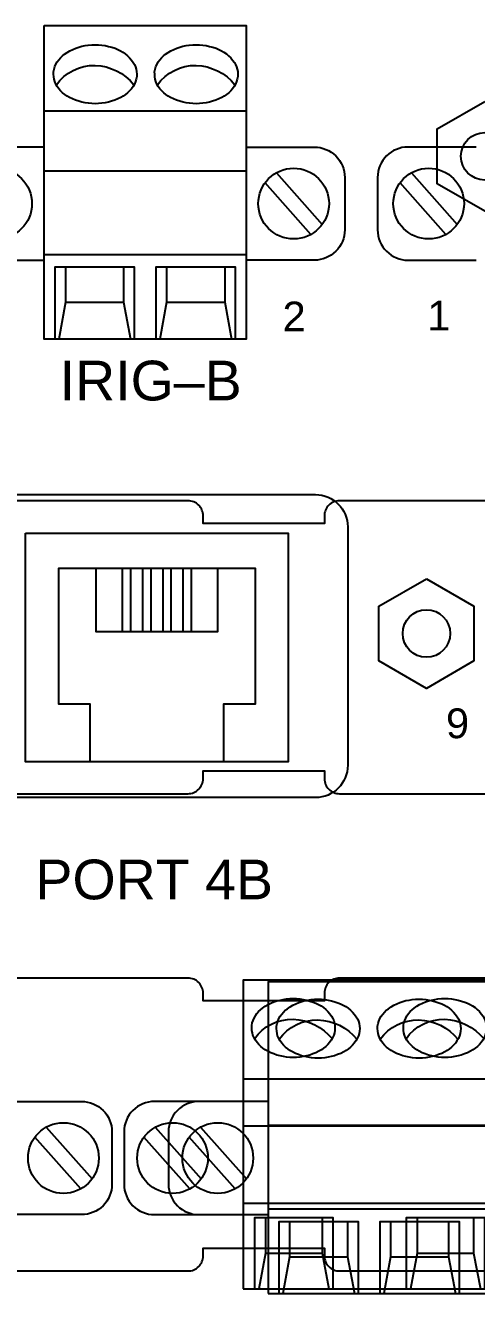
# Model space of a CAD drawing. Extents: x 1 to 23.5, y 0.5 to 17.
# Drawn here: x 20.417 to 21.31, y 4.627 to 7.139 of the extents above; entities that cross this region are included whole.
import ezdxf

# ---------------------------------------------------------------- set-up
doc = ezdxf.new("R2010")
doc.units = 0
doc.header["$MEASUREMENT"] = 0
for name, color, linetype in [('2_1__E___1__10-100BASE-T__', 7, 'CONTINUOUS'), ('2_2__C___1__10-100BASE-T__', 7, 'CONTINUOUS'), ('2_3__G___1__100BASE-FX__EI', 7, 'CONTINUOUS'), ('2_4__F___1__100BASE-FX__EI', 7, 'CONTINUOUS'), ('3_1__X__EMPTY', 7, 'CONTINUOUS'), ('3_2__F__SERIAL_COMMS_EIA-2', 7, 'CONTINUOUS'), ('3_3__G__TELEPHONE_MODEM', 7, 'CONTINUOUS'), ('4_1__X__EMPTY', 7, 'CONTINUOUS'), ('4_2__A___4__DI___4__DO_SOL', 7, 'CONTINUOUS'), ('4_3__B___4__DI___4__DO_ELE', 7, 'CONTINUOUS'), ('4_4__C___4__AO__1MA____4__', 7, 'CONTINUOUS'), ('4_5__D___4__AO__20MA____4_', 7, 'CONTINUOUS'), ('6_0______DWG_', 7, 'CONTINUOUS')]:
    doc.layers.add(name, color=color, linetype=linetype)
doc.styles.add('ARIAL', font='arial.ttf')

msp = doc.modelspace()

# ---------------------------------------------------------------- linework, layer by layer
at = {"layer": '2_1__E___1__10-100BASE-T__'}
msp.add_lwpolyline([(21.309, 6.8976), (21.174, 6.8976, 0.414214), (21.114, 6.8376), (21.114, 6.7336, 0.414214), (21.174, 6.6736), (21.309, 6.6736)], format="xyb", dxfattribs=at)
for points in [[(21.1808, 6.8466), (21.2716, 6.7444)], [(21.2491, 6.7245), (21.1583, 6.8267)]]:
    msp.add_lwpolyline(points, dxfattribs=at)
msp.add_circle((21.215, 6.7856), 0.07, dxfattribs=at)
at = {"layer": '2_2__C___1__10-100BASE-T__'}
msp.add_lwpolyline([(21.3259, 6.9878), (21.4199, 6.9335), (21.4199, 6.825), (21.3259, 6.7707), (21.2319, 6.825), (21.2319, 6.9335)], close=True, dxfattribs=at)
msp.add_circle((21.3259, 6.8793), 0.047, dxfattribs=at)
at = {"layer": '2_3__G___1__100BASE-FX__EI'}
msp.add_lwpolyline([(21.309, 6.8976), (21.174, 6.8976, 0.414214), (21.114, 6.8376), (21.114, 6.7336, 0.414214), (21.174, 6.6736), (21.309, 6.6736)], format="xyb", dxfattribs=at)
msp.add_lwpolyline([(21.309, 6.8976), (21.174, 6.8976, 0.414214), (21.114, 6.8376), (21.114, 6.7336, 0.414214), (21.174, 6.6736), (21.309, 6.6736)], format="xyb", dxfattribs=at)
for points in [[(21.1808, 6.8466), (21.2716, 6.7444)], [(21.1808, 6.8466), (21.2716, 6.7444)], [(21.2491, 6.7245), (21.1583, 6.8267)], [(21.2491, 6.7245), (21.1583, 6.8267)]]:
    msp.add_lwpolyline(points, dxfattribs=at)
msp.add_circle((21.215, 6.7856), 0.07, dxfattribs=at)
msp.add_circle((21.215, 6.7856), 0.07, dxfattribs=at)
at = {"layer": '2_4__F___1__100BASE-FX__EI'}
msp.add_lwpolyline([(21.3259, 6.9878), (21.4199, 6.9335), (21.4199, 6.825), (21.3259, 6.7707), (21.2319, 6.825), (21.2319, 6.9335)], close=True, dxfattribs=at)
msp.add_circle((21.3259, 6.8793), 0.047, dxfattribs=at)
at = {"layer": '3_1__X__EMPTY'}
for points in [[(22.0037, 6.1973), (21.0385, 6.1973, 0.414214), (21.0086, 6.1674), (21.0086, 6.1523), (20.7686, 6.1523), (20.7686, 6.1674, 0.414214), (20.7387, 6.1973), (19.8435, 6.1973, 0.414214)], [(19.8435, 5.6173), (20.7387, 5.6173, 0.414214), (20.7686, 5.6471), (20.7686, 5.6623), (21.0086, 5.6623), (21.0086, 5.6471, 0.414214), (21.0385, 5.6173), (22.0037, 5.6173, 0.414214)]]:
    msp.add_lwpolyline(points, format="xyb", dxfattribs=at)
at = {"layer": '3_2__F__SERIAL_COMMS_EIA-2'}
msp.add_lwpolyline([(20.3689, 6.2095), (20.9909, 6.2095, -0.414211), (21.0549, 6.1455), (21.0549, 5.6736, -0.414201), (20.991, 5.6096), (20.369, 5.6096, -0.414175), (20.305, 5.6736), (20.305, 6.1421, -0.399064)], format="xyb", close=True, dxfattribs=at)
msp.add_lwpolyline([(21.2107, 6.0429), (21.3047, 5.9886), (21.3046, 5.8801), (21.2106, 5.8258), (21.1166, 5.8801), (21.1167, 5.9886)], close=True, dxfattribs=at)
msp.add_circle((21.2106, 5.9344), 0.047, dxfattribs=at)
at = {"layer": '3_3__G__TELEPHONE_MODEM'}
for points in [[(20.4171, 6.1329), (20.9372, 6.1329), (20.9372, 5.6801), (20.4171, 5.6801)], [(20.5453, 5.6801), (20.5453, 5.7943), (20.4827, 5.7943), (20.4827, 6.064), (20.8717, 6.064), (20.8717, 5.7943), (20.8091, 5.7943), (20.8091, 5.6801)], [(20.5571, 6.064), (20.7972, 6.064), (20.7972, 5.938), (20.5571, 5.938)], [(20.6093, 6.0637), (20.625, 6.0637), (20.625, 5.938), (20.6093, 5.938)], [(20.6493, 6.0637), (20.665, 6.0637), (20.665, 5.938), (20.6493, 5.938)], [(20.6893, 6.0637), (20.705, 6.0637), (20.705, 5.938), (20.6893, 5.938)], [(20.7293, 6.0637), (20.745, 6.0637), (20.745, 5.938), (20.7293, 5.938)], [(21.2107, 6.0429), (21.3047, 5.9886), (21.3046, 5.8801), (21.2106, 5.8258), (21.1166, 5.8801), (21.1167, 5.9886)]]:
    msp.add_lwpolyline(points, close=True, dxfattribs=at)
msp.add_circle((21.2106, 5.9344), 0.047, dxfattribs=at)
at = {"layer": '4_1__X__EMPTY'}
for points in [[(22.0037, 5.2522), (21.0385, 5.2522, 0.414214), (21.0086, 5.2224), (21.0086, 5.2072), (20.7686, 5.2072), (20.7686, 5.2224, 0.414214), (20.7387, 5.2522), (19.8435, 5.2522, 0.414214)], [(19.8435, 4.6722), (20.7387, 4.6722, 0.414214), (20.7686, 4.7021), (20.7686, 4.7172), (21.0086, 4.7172), (21.0086, 4.7021, 0.414214), (21.0385, 4.6722), (22.0037, 4.6722, 0.414214)]]:
    msp.add_lwpolyline(points, format="xyb", dxfattribs=at)
at = {"layer": '4_2__A___4__DI___4__DO_SOL'}
msp.add_lwpolyline([(20.8481, 4.6369), (22.5461, 4.6369), (22.5461, 5.2479), (20.8481, 5.2479)], close=True, dxfattribs=at)
for points in [[(20.8649, 5.1581, -0.203751), (20.8864, 5.1928, -0.133265), (20.9335, 5.2108, -0.119641), (20.9864, 5.2046, -0.162293), (21.0227, 5.1767, -0.234436), (21.0271, 5.139, -0.182264), (20.9978, 5.1073, -0.124648), (20.9471, 5.095, -0.124648), (20.8964, 5.1073, -0.184228), (20.8671, 5.139, -0.072555)], [(21.1649, 5.1581, -0.203751), (21.1864, 5.1928, -0.133265), (21.2335, 5.2108, -0.119641), (21.2864, 5.2046, -0.162293), (21.3227, 5.1767, -0.234436), (21.3271, 5.139, -0.182264), (21.2978, 5.1073, -0.124648), (21.2471, 5.095, -0.124648), (21.1964, 5.1073, -0.184228), (21.1671, 5.139, -0.072555)]]:
    msp.add_lwpolyline(points, format="xyb", close=True, dxfattribs=at)
for points in [[(20.8703, 5.1322, -0.246683), (20.9469, 5.1708, -0.217208), (21.0239, 5.1323)], [(21.1703, 5.1322, -0.246683), (21.2469, 5.1708, -0.217208), (21.3239, 5.1323)], [(20.3521, 5.0078), (20.5281, 5.0078, -0.414214), (20.5881, 4.9478), (20.5881, 4.8438, -0.414214), (20.5281, 4.7838), (20.3521, 4.7838)], [(20.8481, 5.0078), (20.6721, 5.0078, 0.414214), (20.6121, 4.9478), (20.6121, 4.8438, 0.414214), (20.6721, 4.7838), (20.8481, 4.7838)]]:
    msp.add_lwpolyline(points, format="xyb", dxfattribs=at)
for points in [[(20.8481, 5.0527), (22.5461, 5.0527)], [(20.458, 4.9569), (20.5488, 4.8546)], [(20.674, 4.9569), (20.7648, 4.8546)], [(20.8481, 4.9599), (22.5461, 4.9599)], [(20.5263, 4.8347), (20.4355, 4.937)], [(20.7423, 4.8347), (20.6515, 4.937)], [(20.8481, 4.8064), (22.5461, 4.8064)], [(20.8709, 4.6369), (20.8709, 4.7783), (21.0254, 4.7783), (21.0254, 4.6369)], [(20.8923, 4.7783), (20.8923, 4.7075), (20.8789, 4.6369)], [(21.004, 4.7783), (21.004, 4.7075), (21.0174, 4.6369)], [(21.1709, 4.6369), (21.1709, 4.7783), (21.3254, 4.7783), (21.3254, 4.6369)], [(21.1923, 4.7783), (21.1923, 4.7075), (21.1789, 4.6369)], [(21.304, 4.7783), (21.304, 4.7075), (21.3174, 4.6369)], [(20.8923, 4.7075), (21.004, 4.7075)], [(21.1923, 4.7075), (21.304, 4.7075)]]:
    msp.add_lwpolyline(points, dxfattribs=at)
for centre in [(20.4921, 4.8958), (20.7081, 4.8958)]:
    msp.add_circle(centre, 0.07, dxfattribs=at)
at = {"layer": '4_3__B___4__DI___4__DO_ELE'}
msp.add_lwpolyline([(20.8481, 4.6369), (22.5461, 4.6369), (22.5461, 5.2479), (20.8481, 5.2479)], close=True, dxfattribs=at)
for points in [[(20.8649, 5.1581, -0.203751), (20.8864, 5.1928, -0.133265), (20.9335, 5.2108, -0.119641), (20.9864, 5.2046, -0.162293), (21.0227, 5.1767, -0.234436), (21.0271, 5.139, -0.182264), (20.9978, 5.1073, -0.124648), (20.9471, 5.095, -0.124648), (20.8964, 5.1073, -0.184228), (20.8671, 5.139, -0.072555)], [(21.1649, 5.1581, -0.203751), (21.1864, 5.1928, -0.133265), (21.2335, 5.2108, -0.119641), (21.2864, 5.2046, -0.162293), (21.3227, 5.1767, -0.234436), (21.3271, 5.139, -0.182264), (21.2978, 5.1073, -0.124648), (21.2471, 5.095, -0.124648), (21.1964, 5.1073, -0.184228), (21.1671, 5.139, -0.072555)]]:
    msp.add_lwpolyline(points, format="xyb", close=True, dxfattribs=at)
for points in [[(20.8703, 5.1322, -0.246683), (20.9469, 5.1708, -0.217208), (21.0239, 5.1323)], [(21.1703, 5.1322, -0.246683), (21.2469, 5.1708, -0.217208), (21.3239, 5.1323)], [(20.3521, 5.0078), (20.5281, 5.0078, -0.414214), (20.5881, 4.9478), (20.5881, 4.8438, -0.414214), (20.5281, 4.7838), (20.3521, 4.7838)], [(20.8481, 5.0078), (20.6721, 5.0078, 0.414214), (20.6121, 4.9478), (20.6121, 4.8438, 0.414214), (20.6721, 4.7838), (20.8481, 4.7838)]]:
    msp.add_lwpolyline(points, format="xyb", dxfattribs=at)
for points in [[(20.8481, 5.0527), (22.5461, 5.0527)], [(20.458, 4.9569), (20.5488, 4.8546)], [(20.674, 4.9569), (20.7648, 4.8546)], [(20.8481, 4.9599), (22.5461, 4.9599)], [(20.5263, 4.8347), (20.4355, 4.937)], [(20.7423, 4.8347), (20.6515, 4.937)], [(20.8481, 4.8064), (22.5461, 4.8064)], [(20.8709, 4.6369), (20.8709, 4.7783), (21.0254, 4.7783), (21.0254, 4.6369)], [(20.8923, 4.7783), (20.8923, 4.7075), (20.8789, 4.6369)], [(21.004, 4.7783), (21.004, 4.7075), (21.0174, 4.6369)], [(21.1709, 4.6369), (21.1709, 4.7783), (21.3254, 4.7783), (21.3254, 4.6369)], [(21.1923, 4.7783), (21.1923, 4.7075), (21.1789, 4.6369)], [(21.304, 4.7783), (21.304, 4.7075), (21.3174, 4.6369)], [(20.8923, 4.7075), (21.004, 4.7075)], [(21.1923, 4.7075), (21.304, 4.7075)]]:
    msp.add_lwpolyline(points, dxfattribs=at)
for centre in [(20.4921, 4.8958), (20.7081, 4.8958)]:
    msp.add_circle(centre, 0.07, dxfattribs=at)
at = {"layer": '4_4__C___4__AO__1MA____4__'}
msp.add_lwpolyline([(20.8971, 4.6274), (22.4972, 4.6274), (22.4972, 5.2449), (20.8971, 5.2449)], close=True, dxfattribs=at)
for points in [[(20.9139, 5.1569, -0.203751), (20.9354, 5.1916, -0.133265), (20.9825, 5.2096, -0.119641), (21.0354, 5.2033, -0.162293), (21.0717, 5.1755, -0.234436), (21.0761, 5.1377, -0.182264), (21.0468, 5.106, -0.124648), (20.9961, 5.0937, -0.124648), (20.9454, 5.106, -0.184228), (20.9161, 5.1377, -0.072555)], [(21.1139, 5.1569, -0.203751), (21.1354, 5.1916, -0.133265), (21.1825, 5.2096, -0.119641), (21.2354, 5.2033, -0.162293), (21.2717, 5.1755, -0.234436), (21.2761, 5.1377, -0.182264), (21.2468, 5.106, -0.124648), (21.1961, 5.0937, -0.124648), (21.1454, 5.106, -0.184228), (21.1161, 5.1377, -0.072555)]]:
    msp.add_lwpolyline(points, format="xyb", close=True, dxfattribs=at)
for points in [[(20.9193, 5.131, -0.246683), (20.9959, 5.1695, -0.217208), (21.0729, 5.1311)], [(21.1193, 5.131, -0.246683), (21.1959, 5.1695, -0.217208), (21.2729, 5.1311)], [(20.3521, 5.0078), (20.5281, 5.0078, -0.414214), (20.5881, 4.9478), (20.5881, 4.8438, -0.414214), (20.5281, 4.7838), (20.3521, 4.7838)], [(20.8971, 5.0078), (20.7601, 5.0078, 0.414214), (20.7001, 4.9478), (20.7001, 4.8438, 0.414214), (20.7601, 4.7838), (20.8971, 4.7838)]]:
    msp.add_lwpolyline(points, format="xyb", dxfattribs=at)
for points in [[(22.4972, 5.0517), (20.8971, 5.0517)], [(20.458, 4.9569), (20.5488, 4.8546)], [(20.7635, 4.9569), (20.8543, 4.8546)], [(20.8971, 4.9608), (22.4972, 4.9608)], [(20.5263, 4.8347), (20.4355, 4.937)], [(20.8318, 4.8347), (20.741, 4.937)], [(20.8971, 4.7952), (22.4972, 4.7952)], [(20.9189, 4.6274), (20.9189, 4.7704), (21.0754, 4.7704), (21.0754, 4.6274)], [(20.9397, 4.7704), (20.9397, 4.7004), (20.9262, 4.6274)], [(21.0546, 4.7704), (21.0546, 4.7004), (21.0681, 4.6274)], [(21.1189, 4.6274), (21.1189, 4.7704), (21.2754, 4.7704), (21.2754, 4.6274)], [(21.1397, 4.7704), (21.1397, 4.7004), (21.1262, 4.6274)], [(21.2546, 4.7704), (21.2546, 4.7004), (21.2681, 4.6274)], [(20.9397, 4.7004), (21.0546, 4.7004)], [(21.1397, 4.7004), (21.2546, 4.7004)]]:
    msp.add_lwpolyline(points, dxfattribs=at)
for centre in [(20.4921, 4.8958), (20.7976, 4.8958)]:
    msp.add_circle(centre, 0.07, dxfattribs=at)
at = {"layer": '4_5__D___4__AO__20MA____4_'}
msp.add_lwpolyline([(20.8971, 4.6274), (22.4972, 4.6274), (22.4972, 5.2449), (20.8971, 5.2449)], close=True, dxfattribs=at)
for points in [[(20.9139, 5.1569, -0.203751), (20.9354, 5.1916, -0.133265), (20.9825, 5.2096, -0.119641), (21.0354, 5.2033, -0.162293), (21.0717, 5.1755, -0.234436), (21.0761, 5.1377, -0.182264), (21.0468, 5.106, -0.124648), (20.9961, 5.0937, -0.124648), (20.9454, 5.106, -0.184228), (20.9161, 5.1377, -0.072555)], [(21.1139, 5.1569, -0.203751), (21.1354, 5.1916, -0.133265), (21.1825, 5.2096, -0.119641), (21.2354, 5.2033, -0.162293), (21.2717, 5.1755, -0.234436), (21.2761, 5.1377, -0.182264), (21.2468, 5.106, -0.124648), (21.1961, 5.0937, -0.124648), (21.1454, 5.106, -0.184228), (21.1161, 5.1377, -0.072555)]]:
    msp.add_lwpolyline(points, format="xyb", close=True, dxfattribs=at)
for points in [[(20.9193, 5.131, -0.246683), (20.9959, 5.1695, -0.217208), (21.0729, 5.1311)], [(21.1193, 5.131, -0.246683), (21.1959, 5.1695, -0.217208), (21.2729, 5.1311)], [(20.3521, 5.0078), (20.5281, 5.0078, -0.414214), (20.5881, 4.9478), (20.5881, 4.8438, -0.414214), (20.5281, 4.7838), (20.3521, 4.7838)], [(20.8971, 5.0078), (20.7601, 5.0078, 0.414214), (20.7001, 4.9478), (20.7001, 4.8438, 0.414214), (20.7601, 4.7838), (20.8971, 4.7838)]]:
    msp.add_lwpolyline(points, format="xyb", dxfattribs=at)
for points in [[(22.4972, 5.0517), (20.8971, 5.0517)], [(20.458, 4.9569), (20.5488, 4.8546)], [(20.7635, 4.9569), (20.8543, 4.8546)], [(20.8971, 4.9608), (22.4972, 4.9608)], [(20.5263, 4.8347), (20.4355, 4.937)], [(20.8318, 4.8347), (20.741, 4.937)], [(20.8971, 4.7952), (22.4972, 4.7952)], [(20.9189, 4.6274), (20.9189, 4.7704), (21.0754, 4.7704), (21.0754, 4.6274)], [(20.9397, 4.7704), (20.9397, 4.7004), (20.9262, 4.6274)], [(21.0546, 4.7704), (21.0546, 4.7004), (21.0681, 4.6274)], [(21.1189, 4.6274), (21.1189, 4.7704), (21.2754, 4.7704), (21.2754, 4.6274)], [(21.1397, 4.7704), (21.1397, 4.7004), (21.1262, 4.6274)], [(21.2546, 4.7704), (21.2546, 4.7004), (21.2681, 4.6274)], [(20.9397, 4.7004), (21.0546, 4.7004)], [(21.1397, 4.7004), (21.2546, 4.7004)]]:
    msp.add_lwpolyline(points, dxfattribs=at)
for centre in [(20.4921, 4.8958), (20.7976, 4.8958)]:
    msp.add_circle(centre, 0.07, dxfattribs=at)
at = {"layer": '6_0______DWG_'}
msp.add_lwpolyline([(20.4538, 7.1386), (20.8538, 7.1386), (20.8538, 6.5171), (20.4538, 6.5171)], close=True, dxfattribs=at)
for points in [[(20.4727, 7.0466, -0.203751), (20.4942, 7.0813, -0.133265), (20.5413, 7.0993, -0.119641), (20.5942, 7.0931, -0.162293), (20.6304, 7.0652, -0.234436), (20.6349, 7.0275, -0.182264), (20.6056, 6.9958, -0.124648), (20.5549, 6.9835, -0.124648), (20.5042, 6.9958, -0.184228), (20.4749, 7.0275, -0.072555)], [(20.6727, 7.0466, -0.203751), (20.6942, 7.0813, -0.133265), (20.7413, 7.0993, -0.119641), (20.7942, 7.0931, -0.162293), (20.8304, 7.0652, -0.234436), (20.8349, 7.0275, -0.182264), (20.8056, 6.9958, -0.124648), (20.7549, 6.9835, -0.124648), (20.7042, 6.9958, -0.184228), (20.6749, 7.0275, -0.072555)]]:
    msp.add_lwpolyline(points, format="xyb", close=True, dxfattribs=at)
for points in [[(20.4781, 7.0207, -0.246683), (20.5547, 7.0593, -0.217208), (20.6317, 7.0208)], [(20.6781, 7.0207, -0.246683), (20.7547, 7.0593, -0.217208), (20.8317, 7.0208)], [(20.4538, 6.8976), (20.3188, 6.8976, 0.414214), (20.2588, 6.8376), (20.2588, 6.7336, 0.414214), (20.3188, 6.6736), (20.4538, 6.6736)], [(20.8538, 6.8976), (20.9888, 6.8976, -0.414214), (21.0488, 6.8376), (21.0488, 6.7336, -0.414214), (20.9888, 6.6736), (20.8538, 6.6736)]]:
    msp.add_lwpolyline(points, format="xyb", dxfattribs=at)
for points in [[(20.4538, 6.9695), (20.8538, 6.9695)], [(20.4538, 6.8506), (20.8538, 6.8506)], [(20.9137, 6.8466), (21.0045, 6.7444)], [(20.982, 6.7245), (20.8912, 6.8267)], [(20.4538, 6.685), (20.8538, 6.685)], [(20.4756, 6.5171), (20.4756, 6.6602), (20.6321, 6.6602), (20.6321, 6.5171)], [(20.4964, 6.6602), (20.4964, 6.5902), (20.4829, 6.5171)], [(20.6113, 6.6602), (20.6113, 6.5902), (20.6248, 6.5171)], [(20.6756, 6.5171), (20.6756, 6.6602), (20.8321, 6.6602), (20.8321, 6.5171)], [(20.6964, 6.6602), (20.6964, 6.5902), (20.6829, 6.5171)], [(20.8113, 6.6602), (20.8113, 6.5902), (20.8248, 6.5171)], [(20.4964, 6.5902), (20.6113, 6.5902)], [(20.6964, 6.5902), (20.8113, 6.5902)]]:
    msp.add_lwpolyline(points, dxfattribs=at)
for centre in [(20.3598, 6.7856), (20.9478, 6.7856)]:
    msp.add_circle(centre, 0.07, dxfattribs=at)

# ---------------------------------------------------------------- texts
at = {"layer": '2_1__E___1__10-100BASE-T__', "style": 'ARIAL'}
msp.add_text('1', height=0.059, dxfattribs=at).set_placement((21.2123, 6.5344))
at = {"layer": '2_3__G___1__100BASE-FX__EI', "style": 'ARIAL'}
msp.add_text('1', height=0.059, dxfattribs=at).set_placement((21.2123, 6.5344))
msp.add_text('1', height=0.059, dxfattribs=at).set_placement((21.2123, 6.5344))
at = {"layer": '3_2__F__SERIAL_COMMS_EIA-2', "style": 'ARIAL'}
msp.add_text('9', height=0.059, dxfattribs=at).set_placement((21.2493, 5.7271))
at = {"layer": '3_3__G__TELEPHONE_MODEM', "style": 'ARIAL'}
msp.add_text('9', height=0.059, dxfattribs=at).set_placement((21.2493, 5.7271))
at = {"layer": '6_0______DWG_', "style": 'ARIAL'}
for s, height, p in [('2', 0.059, (20.9258, 6.5326)), ('IRIG–B', 0.07867, (20.4847, 6.3959)), ('PORT 4B', 0.07867, (20.4367, 5.4081))]:
    msp.add_text(s, height=height, dxfattribs=at).set_placement(p)

doc.saveas('drawing.dxf')
